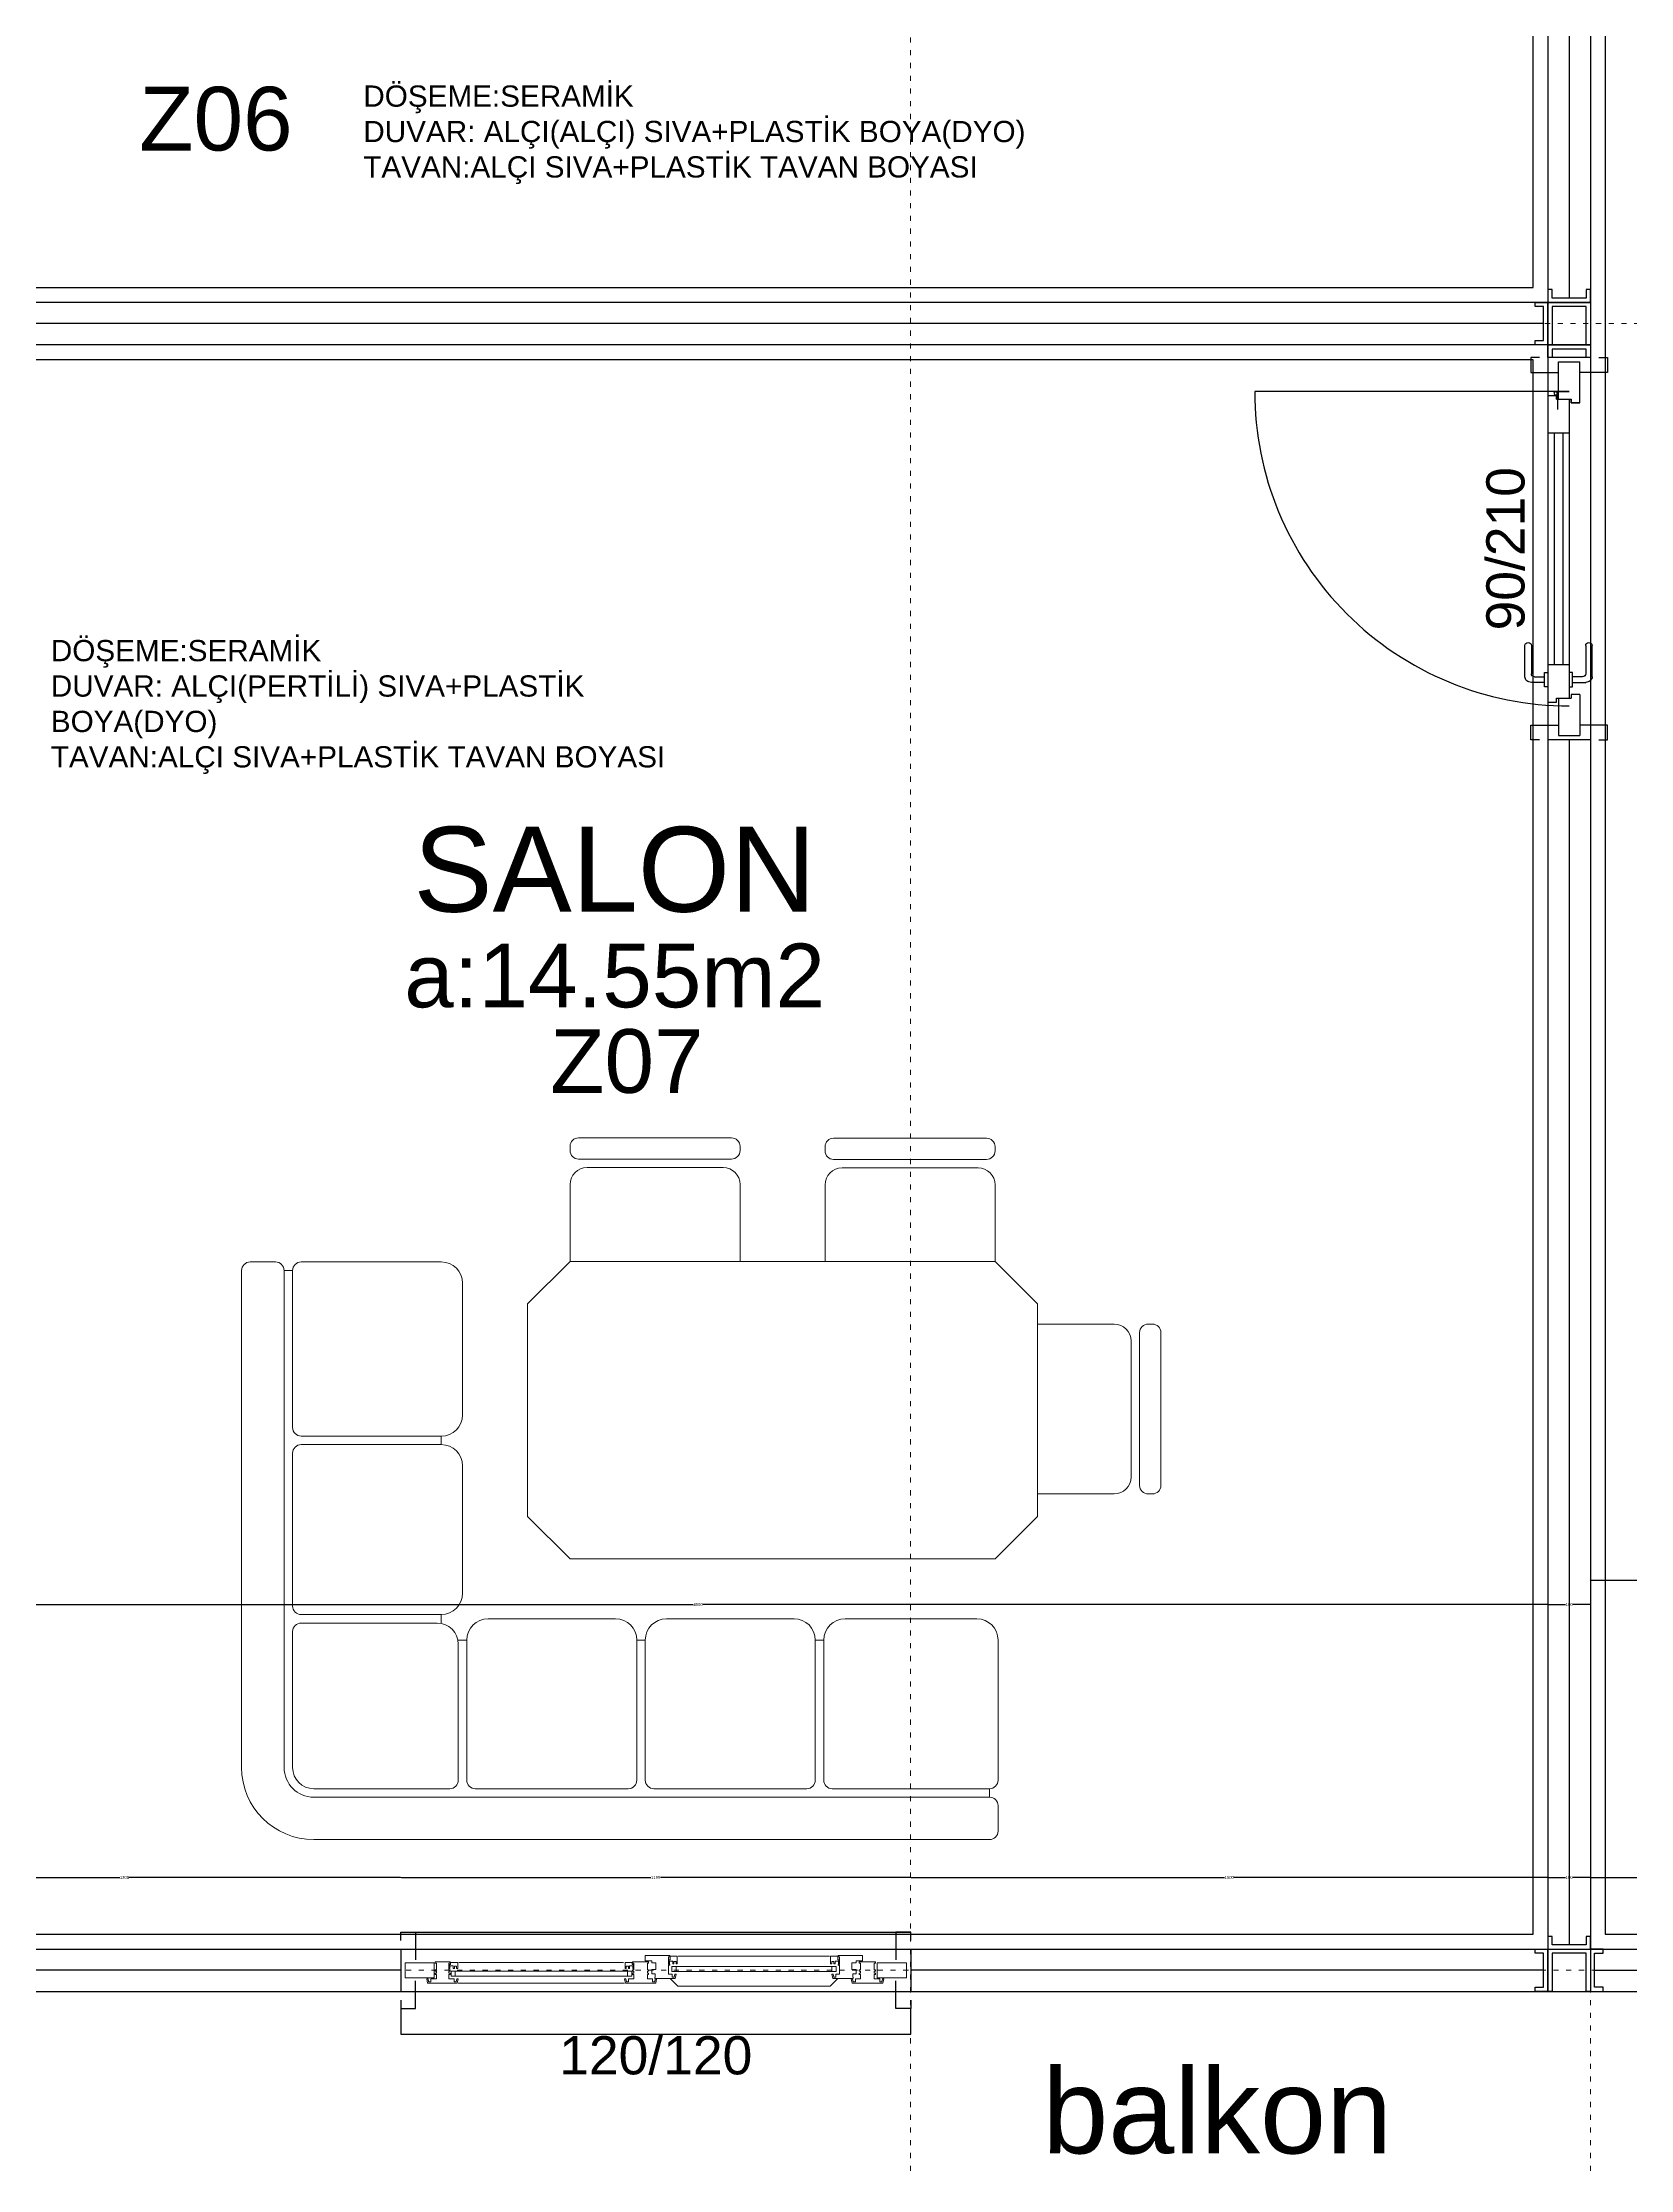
# Model space of a CAD drawing. Header units: centimetres. Extents: x -373760 to 14750, y -122502 to 29584.
# Drawn here: x -289813 to -286077, y -79512 to -74505 of the extents above; entities that cross this region are included whole.
import ezdxf
from ezdxf.enums import TextEntityAlignment as Align

# ---------------------------------------------------------------- set-up
doc = ezdxf.new("R2010")
doc.units = ezdxf.units.CM
doc.linetypes.add('ACAD_ISO03W100', pattern=[30, 12, -18])
for name, color, linetype, lineweight in [('AKSLAR-P', 211, 'Continuous', 9), ('duvar', 10, 'Continuous', 25), ('KAPI', 205, 'Continuous', 25), ('PENCERE', 5, 'Continuous', 13), ('TEFRIS -P', 173, 'Continuous', 9), ('ÖLÇÜ', 3, 'Continuous', 25), ('Ölçü iç KGK', 124, 'Continuous', 20)]:
    doc.layers.add(name, color=color, linetype=linetype, lineweight=lineweight)
for name, color, linetype in [('alan', 7, 'Continuous'), ('duvar-kesim', 7, 'Continuous'), ('kapi-yazi', 7, 'Continuous'), ('Kolon', 7, 'Continuous'), ('mahal', 7, 'Continuous'), ('Oda', 7, 'Continuous'), ('penc-yazi', 7, 'Continuous'), ('siva', 121, 'Continuous'), ('TASYUNU-P', 40, 'Continuous')]:
    doc.layers.add(name, color=color, linetype=linetype)
doc.styles.get("Standard").update_dxf_attribs({"font": 'arial.ttf'})
doc.linetypes.add('BATTING', pattern='A,0.00254,-2.54,[134,ltypeshp.shx,S=2.54,R=0,X=-2.54,Y=0],-5.08,[134,ltypeshp.shx,S=2.54,R=180,X=2.54,Y=0],-2.54', length=10.16254)
doc.dimstyles.new('Aydın İç Ölçü', dxfattribs={"dimtxt": 7, "dimasz": 3, "dimexe": 0.18, "dimexo": 0.0625, "dimgap": 1, "dimtad": 0, "dimdec": 0, "dimzin": 0, "dimdsep": 46, "dimtxsty": 'Standard', "dimblk": 'DOT', "dimcen": 1, "dimse1": 1, "dimse2": 1, "dimclrd": 256, "dimclrt": 6, "dimadec": 0, "dimazin": 0, "dimtfac": 1, "dimtdec": 0, "dimtix": 1, "dimtofl": 0, "dimtmove": 0, "dimatfit": 3, "dimldrblk": 'DOT', "dimfxl": 1, "dimtolj": 1, "dimtzin": 0, "dimarcsym": 0})
doc.dimstyles.new('aydın ölçü', dxfattribs={"dimtxt": 10, "dimasz": 2.5, "dimexe": 5, "dimexo": 5, "dimtad": 1, "dimdec": 0, "dimtxsty": 'Standard', "dimblk": 'ARCHTICK', "dimcen": 2.5, "dimse1": 1, "dimse2": 1, "dimadec": 0, "dimazin": 0, "dimtfac": 1, "dimtdec": 0, "dimtix": 1, "dimtmove": 0, "dimatfit": 3, "dimfxl": 5, "dimfxlon": 1, "dimarcsym": 0})

# ---------------------------------------------------------------- blocks, each defined once
blk = doc.blocks.new('fm-door1')
at = {"linetype": 'Continuous'}
for p, q in [((0, 2.5), (0, -2.5)), ((10, 2.5), (0, 2.5)), ((7.97, 3.18), (7.97, -0.03)), ((8.4, 2.76), (12.78, 2.76)), ((9, 5), (91, 5)), ((9, 5), (9, 3)), ((10, 3), (9, 3)), ((10, 3), (10, -0.5)), ((10, 3), (10, -0.5)), ((10, 0), (90, 0)), ((19, 5), (19, 0)), ((81, 5), (81, 0)), ((91, 3), (90, 3)), ((90, 3), (90, -0.5)), ((90, 2.5), (100, 2.5)), ((91, 5), (91, 3)), ((100, 2.5), (100, -2.5)), ((11, -2.5), (0, -2.5)), ((10, -0.5), (11, -0.5)), ((11, -0.5), (10, -0.5)), ((11, -0.5), (11, -2.5)), ((11, -2.5), (11, -0.5)), ((89, -2.5), (89, -0.5)), ((89, -0.5), (90, -0.5)), ((89, -2.5), (100, -2.5))]:
    blk.add_line(p, q, dxfattribs=at)
at = {"color": 8, "linetype": 'Continuous'}
for p, q in [((19, 3.5), (81, 3.5)), ((19, 1.5), (81, 1.5))]:
    blk.add_line(p, q, dxfattribs=at)
at = {"linetype": 'Continuous'}
for points in [[(85.76, 5.81), (85.76, 8.89, 0.414214), (84.24, 10.41), (75.86, 10.41, 1), (75.86, 8.89), (83.48, 8.89, -0.414214), (84.24, 8.13), (84.24, 5.81)], [(85.76, -0.81), (85.76, -3.89, -0.414214), (84.24, -5.41), (75.86, -5.41, -1), (75.86, -3.89), (83.48, -3.89, 0.414214), (84.24, -3.13), (84.24, -0.81)]]:
    blk.add_lwpolyline(points, format="xyb", dxfattribs=at)
for points in [[(86.9, 5), (86.9, 5.81), (83.1, 5.81), (83.1, 5)], [(86.9, 0), (86.9, -0.81), (83.1, -0.81), (83.1, 0)]]:
    blk.add_lwpolyline(points, dxfattribs=at)
blk.add_circle((8.4, 3.18), 0.426, dxfattribs=at)
blk = doc.blocks.new('fm-win2')
at = {"color": 8, "linetype": 'Continuous'}
for p, q in [((11, 1.37), (11, 0.17)), ((11, 1.37), (54.25, 1.37)), ((11, 0.17), (54.25, 0.17)), ((12, 1.37), (12, 0.17)), ((12.75, 3), (52.5, 3)), ((53.25, 1.37), (53.25, 0.17)), ((54.25, 1.37), (54.25, 0.17)), ((63.85, 0.28), (63.85, -0.92)), ((63.85, 0.28), (103.15, 0.28)), ((64.85, 0.28), (64.85, -0.92)), ((102.15, 0.28), (102.15, -0.92)), ((103.15, 0.28), (103.15, -0.92)), ((12.85, -1.85), (52.3, -1.85)), ((63.85, -0.92), (103.15, -0.92)), ((65.4, -3.35), (101.6, -3.35))]:
    blk.add_line(p, q, dxfattribs=at)
at = {"linetype": 'Continuous'}
for points in [[(7, -1.75), (0, -1.75), (0, 1.75), (7, 1.75)], [(7.5, -1.7), (7.5, -0.1), (7.2, -0.1), (7.2, 0.2), (7.5, 0.2), (7.5, 0.7), (7.2, 0.7), (7.2, 1), (7.5, 1), (7.5, 2), (6.16, 2), (6.16, 2.7), (5.65, 2.7), (5.51, 2), (5.2, 2), (5.4, 3), (12.5, 3), (12.7, 2), (12.39, 2), (12.25, 2.7), (11.74, 2.7), (11.74, 2), (10.5, 2), (10.5, 1), (10.8, 1), (10.8, 0.7), (10.5, 0.7), (10.5, 0.2), (10.8, 0.2), (10.8, -0.1), (10.5, -0.1), (10.5, -1.7), (10.8, -1.7), (10.8, -2), (7.2, -2), (7.2, -1.7)], [(58, 2), (59.24, 2), (59.24, 2.7), (59.75, 2.7), (59.89, 2), (60.2, 2), (60, 3), (52.75, 3), (52.55, 2), (52.86, 2), (53, 2.7), (53.51, 2.7), (53.51, 2), (54.75, 2), (54.75, 1), (54.45, 1), (54.45, 0.7), (54.75, 0.7), (54.75, 0.2), (54.45, 0.2), (54.45, -0.1), (54.75, -0.1), (54.75, -1.69), (54.45, -1.69), (54.45, -2), (58.3, -2), (58.3, -1.69), (58, -1.69), (58, -0.1), (58.3, -0.1), (58.3, 0.2), (58, 0.2), (58, 0.7), (58.3, 0.7), (58.3, 1), (58, 1)], [(63.05, -1.25), (63.05, 0.9), (63.89, 0.9), (63.89, 1.6), (64.4, 1.6), (64.54, 0.9), (64.85, 0.9), (64.65, 1.9), (59.75, 1.9), (59.75, 1.6), (59.85, 1.6), (59.85, 0.8), (59.05, 0.8), (59.05, -0.2), (60.05, -0.2), (60.05, -1.75), (59.05, -1.75), (59.05, -2.25), (57.5, -2.25), (57.5, -3.5), (63.35, -3.5), (63.35, -3.2), (63.05, -3.2), (63.05, -1.4), (63.35, -1.4), (63.35, -1.25)], [(103.95, -1.4), (103.65, -1.4), (103.65, -1.25), (103.95, -1.25), (103.95, 0.9), (103.11, 0.9), (103.11, 1.6), (102.6, 1.6), (102.46, 0.9), (102.15, 0.9), (102.35, 1.9), (107.25, 1.9), (107.25, 1.6), (107.15, 1.6), (107.15, 0.8), (107.95, 0.8), (107.95, -0.2), (106.95, -0.2), (106.95, -1.75), (107.95, -1.75), (107.95, -2.25), (109.5, -2.25), (109.5, -3.5), (103.65, -3.5), (103.65, -3.2), (103.95, -3.2)], [(109, 0.7), (108.7, 0.7), (108.7, 1), (109, 1), (109, 2), (107.76, 2), (107.76, 2.7), (107.25, 2.7), (107.11, 2), (106.8, 2), (107, 3), (114.35, 3), (114.55, 2), (114.24, 2), (114.1, 2.7), (113.59, 2.7), (113.59, 2), (112.25, 2), (112.25, 1), (112.55, 1), (112.55, 0.7), (112.25, 0.7), (112.25, 0.2), (112.55, 0.2), (112.55, -0.1), (112.25, -0.1), (112.25, -1.69), (112.55, -1.69), (112.55, -2), (108.7, -2), (108.7, -1.69), (109, -1.69), (109, -0.1), (108.7, -0.1), (108.7, 0.2), (109, 0.2)], [(113, -1.75), (120, -1.75), (120, 1.75), (113, 1.75)]]:
    blk.add_lwpolyline(points, close=True, dxfattribs=at)
at = {"color": 8, "linetype": 'Continuous'}
blk.add_lwpolyline([(63.45, 1.9), (65.25, 3.7), (101.75, 3.7), (103.55, 1.9)], dxfattribs=at)
for points in [[(10.9, -1.35), (10.9, -1.85), (12.6, -1.85), (12.6, -0.45), (12.3, -0.45), (12.3, -0.95), (11.8, -0.95), (11.8, -0.45), (11.5, -0.45), (11.5, -1.05), (10.7, -1.05), (10.7, -0.45), (10.6, -0.45), (10.6, -1.35)], [(54.35, -1.35), (54.35, -1.85), (52.65, -1.85), (52.65, -0.45), (52.95, -0.45), (52.95, -0.95), (53.45, -0.95), (53.45, -0.45), (53.75, -0.45), (53.75, -1.05), (54.55, -1.05), (54.55, -0.45), (54.65, -0.45), (54.65, -1.35)], [(63.15, -2.45), (63.45, -2.45), (63.45, -3.35), (65.15, -3.35), (65.15, -1.55), (64.85, -1.55), (64.85, -2.05), (64.35, -2.05), (64.35, -1.55), (64.05, -1.55), (64.05, -2.15), (63.25, -2.15), (63.25, -1.55), (63.15, -1.55)], [(103.85, -2.45), (103.55, -2.45), (103.55, -3.35), (101.85, -3.35), (101.85, -1.55), (102.15, -1.55), (102.15, -2.05), (102.65, -2.05), (102.65, -1.55), (102.95, -1.55), (102.95, -2.15), (103.75, -2.15), (103.75, -1.55), (103.85, -1.55)]]:
    blk.add_lwpolyline(points, close=True, dxfattribs=at)
blk = doc.blocks.new('_ArchTick')
at = {"color": 0, "linetype": 'ByBlock', "const_width": 0.15}
blk.add_lwpolyline([(-0.5, -0.5), (0.5, 0.5)], dxfattribs=at)
blk = doc.blocks.new('*D382')
at = {"layer": 'Defpoints', "color": 0, "ltscale": 0.5, "transparency": 16777216}
for p in [(-290370.8, -79093.5), (-288970.2, -79093.5), (-288970.2, -82734.8)]:
    blk.add_point(p, dxfattribs=at)
at = {"layer": 'Ölçü iç KGK', "color": 0, "lineweight": -2, "ltscale": 0.5, "transparency": 16777216}
blk.add_line((-290370.8, -82734.8), (-288970.2, -82734.8), dxfattribs=at)
at = {"layer": 'Ölçü iç KGK', "color": 0, "lineweight": -2, "ltscale": 0.5, "transparency": 16777216, "xscale": 2.5, "yscale": 2.5, "zscale": 2.5, "rotation": 180}
blk.add_blockref('_ArchTick', (-290370.8, -82734.8), dxfattribs=at)
at = {"layer": 'Ölçü iç KGK', "color": 0, "lineweight": -2, "ltscale": 0.5, "transparency": 16777216, "xscale": 2.5, "yscale": 2.5, "zscale": 2.5}
blk.add_blockref('_ArchTick', (-288970.2, -82734.8), dxfattribs=at)
at = {"layer": 'Ölçü iç KGK', "color": 0, "lineweight": -2, "ltscale": 0.5, "transparency": 16777216, "insert": (-289670.5, -82729.1), "char_height": 10, "attachment_point": 5}
blk.add_mtext('1401', dxfattribs=at)
blk = doc.blocks.new('*D383')
at = {"layer": 'Defpoints', "color": 0, "ltscale": 0.5, "transparency": 16777216}
for p in [(-288970.2, -79093.5), (-287770.2, -79093.5), (-287770.2, -82734.8)]:
    blk.add_point(p, dxfattribs=at)
at = {"layer": 'Ölçü iç KGK', "color": 0, "lineweight": -2, "ltscale": 0.5, "transparency": 16777216}
blk.add_line((-288970.2, -82734.8), (-287770.2, -82734.8), dxfattribs=at)
at = {"layer": 'Ölçü iç KGK', "color": 0, "lineweight": -2, "ltscale": 0.5, "transparency": 16777216, "xscale": 2.5, "yscale": 2.5, "zscale": 2.5, "rotation": 180}
blk.add_blockref('_ArchTick', (-288970.2, -82734.8), dxfattribs=at)
at = {"layer": 'Ölçü iç KGK', "color": 0, "lineweight": -2, "ltscale": 0.5, "transparency": 16777216, "xscale": 2.5, "yscale": 2.5, "zscale": 2.5}
blk.add_blockref('_ArchTick', (-287770.2, -82734.8), dxfattribs=at)
at = {"layer": 'Ölçü iç KGK', "color": 0, "lineweight": -2, "ltscale": 0.5, "transparency": 16777216, "insert": (-288370.2, -82729.1), "char_height": 10, "attachment_point": 5}
blk.add_mtext('1200', dxfattribs=at)
blk = doc.blocks.new('*D384')
at = {"layer": 'Defpoints', "color": 0, "ltscale": 0.5, "transparency": 16777216}
for p in [(-287770.2, -79093.5), (-285474.7, -79093.5), (-285474.7, -82734.8)]:
    blk.add_point(p, dxfattribs=at)
at = {"layer": 'Ölçü iç KGK', "color": 0, "lineweight": -2, "ltscale": 0.5, "transparency": 16777216}
blk.add_line((-287770.2, -82734.8), (-285474.7, -82734.8), dxfattribs=at)
at = {"layer": 'Ölçü iç KGK', "color": 0, "lineweight": -2, "ltscale": 0.5, "transparency": 16777216, "xscale": 2.5, "yscale": 2.5, "zscale": 2.5, "rotation": 180}
blk.add_blockref('_ArchTick', (-287770.2, -82734.8), dxfattribs=at)
at = {"layer": 'Ölçü iç KGK', "color": 0, "lineweight": -2, "ltscale": 0.5, "transparency": 16777216, "xscale": 2.5, "yscale": 2.5, "zscale": 2.5}
blk.add_blockref('_ArchTick', (-285474.7, -82734.8), dxfattribs=at)
at = {"layer": 'Ölçü iç KGK', "color": 0, "lineweight": -2, "ltscale": 0.5, "transparency": 16777216, "insert": (-286622.5, -82729.1), "char_height": 10, "attachment_point": 5}
blk.add_mtext('2295', dxfattribs=at)
blk = doc.blocks.new('_Dot')
at = {"color": 0, "linetype": 'ByBlock', "lineweight": -2}
blk.add_line((-0.5, 0), (-1, 0), dxfattribs=at)
at = {"color": 0, "linetype": 'ByBlock', "const_width": 0.5}
blk.add_lwpolyline([(-0.25, 0, 1), (0.25, 0, 1)], format="xyb", close=True, dxfattribs=at)
blk = doc.blocks.new('*D423')
at = {"layer": 'Defpoints', "color": 0, "ltscale": 0.5, "transparency": 16777216}
for p in [(-290270.8, -78186.7), (-286270.8, -78182.6), (-286270.8, -78182.6)]:
    blk.add_point(p, dxfattribs=at)
at = {"layer": 'Ölçü iç KGK', "lineweight": -2, "ltscale": 0.5, "transparency": 16777216}
for p, q in [((-290267.8, -78182.6), (-288282.4, -78182.6)), ((-286273.8, -78182.6), (-288259.3, -78182.6))]:
    blk.add_line(p, q, dxfattribs=at)
at = {"layer": 'Ölçü iç KGK', "lineweight": -2, "ltscale": 0.5, "transparency": 16777216, "xscale": 3, "yscale": 3, "zscale": 3, "rotation": 180}
blk.add_blockref('_Dot', (-290270.8, -78182.6), dxfattribs=at)
at = {"layer": 'Ölçü iç KGK', "lineweight": -2, "ltscale": 0.5, "transparency": 16777216, "xscale": 3, "yscale": 3, "zscale": 3}
blk.add_blockref('_Dot', (-286270.8, -78182.6), dxfattribs=at)
at = {"layer": 'Ölçü iç KGK', "color": 6, "lineweight": -2, "ltscale": 0.5, "transparency": 16777216, "insert": (-288270.8, -78182.6), "char_height": 7, "attachment_point": 5}
blk.add_mtext('\\A1;4000', dxfattribs=at)
blk = doc.blocks.new('*D424')
at = {"layer": 'Defpoints', "color": 0, "ltscale": 0.5, "transparency": 16777216}
for p in [(-286270.8, -78182.6), (-286170.8, -78182.6), (-286170.8, -78182.6)]:
    blk.add_point(p, dxfattribs=at)
at = {"layer": 'Ölçü iç KGK', "lineweight": -2, "ltscale": 0.5, "transparency": 16777216}
for p, q in [((-286267.8, -78182.6), (-286229.2, -78182.6)), ((-286173.8, -78182.6), (-286212.4, -78182.6))]:
    blk.add_line(p, q, dxfattribs=at)
at = {"layer": 'Ölçü iç KGK', "lineweight": -2, "ltscale": 0.5, "transparency": 16777216, "xscale": 3, "yscale": 3, "zscale": 3, "rotation": 180}
blk.add_blockref('_Dot', (-286270.8, -78182.6), dxfattribs=at)
at = {"layer": 'Ölçü iç KGK', "lineweight": -2, "ltscale": 0.5, "transparency": 16777216, "xscale": 3, "yscale": 3, "zscale": 3}
blk.add_blockref('_Dot', (-286170.8, -78182.6), dxfattribs=at)
at = {"layer": 'Ölçü iç KGK', "color": 6, "lineweight": -2, "ltscale": 0.5, "transparency": 16777216, "insert": (-286220.8, -78182.6), "char_height": 7, "attachment_point": 5}
blk.add_mtext('\\A1;100', dxfattribs=at)
blk = doc.blocks.new('*D425')
at = {"layer": 'Defpoints', "color": 0, "ltscale": 0.5, "transparency": 16777216}
for p in [(-282866.8, -78125.2), (-286170.8, -78182.6), (-282866.8, -78182.6)]:
    blk.add_point(p, dxfattribs=at)
at = {"layer": 'Ölçü iç KGK', "lineweight": -2, "ltscale": 0.5, "transparency": 16777216}
for p, q in [((-286167.8, -78125.2), (-284634.5, -78125.2)), ((-282869.8, -78125.2), (-284611.6, -78125.2))]:
    blk.add_line(p, q, dxfattribs=at)
at = {"layer": 'Ölçü iç KGK', "lineweight": -2, "ltscale": 0.5, "transparency": 16777216, "xscale": 3, "yscale": 3, "zscale": 3, "rotation": 180}
blk.add_blockref('_Dot', (-286170.8, -78125.2), dxfattribs=at)
at = {"layer": 'Ölçü iç KGK', "lineweight": -2, "ltscale": 0.5, "transparency": 16777216, "xscale": 3, "yscale": 3, "zscale": 3}
blk.add_blockref('_Dot', (-282866.8, -78125.2), dxfattribs=at)
at = {"layer": 'Ölçü iç KGK', "color": 6, "lineweight": -2, "ltscale": 0.5, "transparency": 16777216, "insert": (-284623, -78125.2), "char_height": 7, "attachment_point": 5}
blk.add_mtext('\\A1;3304', dxfattribs=at)
blk = doc.blocks.new('Group-1')
at = {"color": 33}
for p, q in [((77.3, 163.21), (77.3, 162.21)), ((79.3, 165.21), (115.3, 165.21)), ((117.3, 163.21), (117.3, 162.21)), ((137.3, 163.13), (137.3, 162.13)), ((175.3, 165.13), (139.3, 165.13)), ((177.3, 163.13), (177.3, 162.13)), ((79.3, 160.21), (115.3, 160.21)), ((175.3, 160.13), (139.3, 160.13)), ((2, 136), (8, 136)), ((77.3, 136.11), (67.3, 126.11)), ((177.3, 136.11), (77.3, 136.11)), ((177.3, 136.11), (187.3, 126.11)), ((0, 134), (0, 17)), ((10, 134), (10, 17)), ((67.3, 126.11), (67.3, 76.11)), ((187.3, 76.11), (187.3, 126.11)), ((214.32, 121.38), (213.32, 121.38)), ((211.32, 119.38), (211.32, 83.38)), ((216.32, 119.38), (216.32, 83.38)), ((214.32, 81.38), (213.32, 81.38)), ((67.3, 76.11), (77.3, 66.11)), ((187.3, 76.11), (177.3, 66.11)), ((77.3, 66.11), (177.3, 66.11)), ((17, 10), (176, 10)), ((178, 8), (178, 2)), ((17, 0), (176, 0))]:
    blk.add_line(p, q, dxfattribs=at)
for p, q in [((81.3, 158.21), (113.3, 158.21)), ((173.3, 158.13), (141.3, 158.13)), ((77.3, 154.21), (77.3, 136.11)), ((117.3, 154.21), (117.3, 136.11)), ((137.3, 154.13), (137.3, 136.11)), ((177.3, 154.13), (177.3, 136.11)), ((14, 136), (47, 136)), ((12, 134), (10, 134)), ((12, 134), (12, 97)), ((52, 131), (52, 100)), ((205.32, 121.38), (187.3, 121.38)), ((209.32, 117.38), (209.32, 85.38)), ((12, 91), (12, 55)), ((14, 95), (47, 95)), ((14, 93), (47, 93)), ((47, 95), (47, 93)), ((52, 88), (52, 58)), ((205.32, 81.38), (187.3, 81.38)), ((14, 53), (47, 53)), ((14, 51), (46, 51)), ((47, 53), (47, 50.9)), ((58, 52), (88, 52)), ((100, 52), (130, 52)), ((142, 52), (173, 52)), ((12, 49), (12, 17)), ((53, 47), (50.9, 47)), ((51, 46), (51, 14)), ((53, 47), (53, 14)), ((93, 47), (93, 14)), ((93, 47), (95, 47)), ((95, 47), (95, 14)), ((135, 47), (135, 14)), ((135, 47), (137, 47)), ((137, 47), (137, 14)), ((178, 47), (178, 14)), ((17, 12), (49, 12)), ((55, 12), (91, 12)), ((97, 12), (133, 12)), ((139, 12), (176, 12)), ((176, 12), (176, 10))]:
    blk.add_line(p, q)
for centre, radius, start, end in [((79.3, 163.21), 2, 90, 180), ((79.3, 162.21), 2, 180, 270), ((115.3, 163.21), 2, 0, 90), ((115.3, 162.21), 2, 270, 0), ((139.3, 163.13), 2, 90, 180), ((139.3, 162.13), 2, 180, 270), ((175.3, 163.13), 2, 0, 90), ((175.3, 162.13), 2, 270, 0), ((2, 134), 2, 90, 180), ((8, 134), 2, 0, 90), ((213.32, 119.38), 2, 90, 180), ((214.32, 119.38), 2, 0, 90), ((213.32, 83.38), 2, 180, 270), ((214.32, 83.38), 2, 270, 0), ((17, 17), 17, 180, 270), ((17, 17), 7, 180, 270), ((176, 8), 2, 360, 90), ((176, 2), 2, 270, 360)]:
    blk.add_arc(centre, radius, start, end, dxfattribs=at)
for centre, radius, start, end in [((81.3, 154.21), 4, 90, 180), ((113.3, 154.21), 4, 0, 90), ((141.3, 154.13), 4, 90, 180), ((173.3, 154.13), 4, 0, 90), ((14, 134), 2, 90, 180), ((47, 131), 5, 0, 90), ((205.32, 117.38), 4, 0, 90), ((14, 97), 2, 180, 270), ((47, 100), 5, 270, 0), ((14, 91), 2, 90, 180), ((47, 88), 5, 0, 90), ((205.32, 85.38), 4, 270, 0), ((47, 58), 5, 270, 0), ((14, 55), 2, 180, 270), ((14, 49), 2, 90, 180), ((46, 46), 5, 0, 90), ((58, 47), 5, 90, 180), ((88, 47), 5, 360, 90), ((100, 47), 5, 90, 180), ((130, 47), 5, 360, 90), ((142, 47), 5, 90, 180), ((173, 47), 5, 0, 90), ((17, 17), 5, 180, 270), ((49, 14), 2, 270, 0), ((55, 14), 2, 180, 270), ((91, 14), 2, 270, 0), ((97, 14), 2, 180, 270), ((133, 14), 2, 270, 0), ((139, 14), 2, 180, 270), ((176, 14), 2, 270, 0)]:
    blk.add_arc(centre, radius, start, end)
blk = doc.blocks.new('*D444')
at = {"layer": 'Defpoints', "color": 0, "ltscale": 0.45, "transparency": 16777216}
for p in [(-282766.8, -79268.6), (-290370.8, -80615.3), (-282766.8, -83021.1)]:
    blk.add_point(p, dxfattribs=at)
at = {"layer": 'Ölçü iç KGK', "color": 0, "lineweight": -2, "ltscale": 0.45, "transparency": 16777216}
blk.add_line((-290370.8, -83021.1), (-282766.8, -83021.1), dxfattribs=at)
at = {"layer": 'Ölçü iç KGK', "color": 0, "lineweight": -2, "ltscale": 0.45, "transparency": 16777216, "xscale": 2.5, "yscale": 2.5, "zscale": 2.5, "rotation": 180}
blk.add_blockref('_ArchTick', (-290370.8, -83021.1), dxfattribs=at)
at = {"layer": 'Ölçü iç KGK', "color": 0, "lineweight": -2, "ltscale": 0.45, "transparency": 16777216, "xscale": 2.5, "yscale": 2.5, "zscale": 2.5}
blk.add_blockref('_ArchTick', (-282766.8, -83021.1), dxfattribs=at)
at = {"layer": 'Ölçü iç KGK', "color": 0, "lineweight": -2, "ltscale": 0.45, "transparency": 16777216, "insert": (-286568.8, -83015.3), "char_height": 10, "attachment_point": 5}
blk.add_mtext('7604', dxfattribs=at)
blk = doc.blocks.new('*D490')
at = {"layer": 'Defpoints', "color": 0, "ltscale": 0.45, "transparency": 16777216}
for p in [(-288970.2, -78824.8), (-290270.8, -78928.8), (-288970.2, -78993.5)]:
    blk.add_point(p, dxfattribs=at)
at = {"layer": 'Ölçü iç KGK', "lineweight": -2, "ltscale": 0.45, "transparency": 16777216}
for p, q in [((-290267.8, -78824.8), (-289631, -78824.8)), ((-288973.2, -78824.8), (-289610.1, -78824.8))]:
    blk.add_line(p, q, dxfattribs=at)
at = {"layer": 'Ölçü iç KGK', "lineweight": -2, "ltscale": 0.45, "transparency": 16777216, "xscale": 3, "yscale": 3, "zscale": 3, "rotation": 180}
blk.add_blockref('_Dot', (-290270.8, -78824.8), dxfattribs=at)
at = {"layer": 'Ölçü iç KGK', "lineweight": -2, "ltscale": 0.45, "transparency": 16777216, "xscale": 3, "yscale": 3, "zscale": 3}
blk.add_blockref('_Dot', (-288970.2, -78824.8), dxfattribs=at)
at = {"layer": 'Ölçü iç KGK', "color": 6, "lineweight": -2, "ltscale": 0.45, "transparency": 16777216, "insert": (-289620.5, -78824.8), "char_height": 7, "attachment_point": 5}
blk.add_mtext('\\A1;1301', dxfattribs=at)
blk = doc.blocks.new('*D491')
at = {"layer": 'Defpoints', "color": 0, "ltscale": 0.45, "transparency": 16777216}
for p in [(-287770.8, -78824.8), (-288970.2, -78993.5), (-287770.8, -78993.5)]:
    blk.add_point(p, dxfattribs=at)
at = {"layer": 'Ölçü iç KGK', "lineweight": -2, "ltscale": 0.45, "transparency": 16777216}
for p, q in [((-288967.2, -78824.8), (-288381.7, -78824.8)), ((-287773.8, -78824.8), (-288359.4, -78824.8))]:
    blk.add_line(p, q, dxfattribs=at)
at = {"layer": 'Ölçü iç KGK', "lineweight": -2, "ltscale": 0.45, "transparency": 16777216, "xscale": 3, "yscale": 3, "zscale": 3, "rotation": 180}
blk.add_blockref('_Dot', (-288970.2, -78824.8), dxfattribs=at)
at = {"layer": 'Ölçü iç KGK', "lineweight": -2, "ltscale": 0.45, "transparency": 16777216, "xscale": 3, "yscale": 3, "zscale": 3}
blk.add_blockref('_Dot', (-287770.8, -78824.8), dxfattribs=at)
at = {"layer": 'Ölçü iç KGK', "color": 6, "lineweight": -2, "ltscale": 0.45, "transparency": 16777216, "insert": (-288370.5, -78824.8), "char_height": 7, "attachment_point": 5}
blk.add_mtext('\\A1;1199', dxfattribs=at)
blk = doc.blocks.new('*D492')
at = {"layer": 'Defpoints', "color": 0, "ltscale": 0.45, "transparency": 16777216}
for p in [(-286270.8, -78824.8), (-287770.8, -78993.5), (-286270.8, -78993.5)]:
    blk.add_point(p, dxfattribs=at)
at = {"layer": 'Ölçü iç KGK', "lineweight": -2, "ltscale": 0.45, "transparency": 16777216}
for p, q in [((-287767.8, -78824.8), (-287031.9, -78824.8)), ((-286273.8, -78824.8), (-287009.7, -78824.8))]:
    blk.add_line(p, q, dxfattribs=at)
at = {"layer": 'Ölçü iç KGK', "lineweight": -2, "ltscale": 0.45, "transparency": 16777216, "xscale": 3, "yscale": 3, "zscale": 3, "rotation": 180}
blk.add_blockref('_Dot', (-287770.8, -78824.8), dxfattribs=at)
at = {"layer": 'Ölçü iç KGK', "lineweight": -2, "ltscale": 0.45, "transparency": 16777216, "xscale": 3, "yscale": 3, "zscale": 3}
blk.add_blockref('_Dot', (-286270.8, -78824.8), dxfattribs=at)
at = {"layer": 'Ölçü iç KGK', "color": 6, "lineweight": -2, "ltscale": 0.45, "transparency": 16777216, "insert": (-287020.8, -78824.8), "char_height": 7, "attachment_point": 5}
blk.add_mtext('\\A1;1500', dxfattribs=at)
blk = doc.blocks.new('*D493')
at = {"layer": 'Defpoints', "color": 0, "ltscale": 0.45, "transparency": 16777216}
for p in [(-286170.8, -78824.8), (-286270.8, -78993.5), (-286170.8, -78993.5)]:
    blk.add_point(p, dxfattribs=at)
at = {"layer": 'Ölçü iç KGK', "lineweight": -2, "ltscale": 0.45, "transparency": 16777216}
for p, q in [((-286267.8, -78824.8), (-286229.2, -78824.8)), ((-286173.8, -78824.8), (-286212.4, -78824.8))]:
    blk.add_line(p, q, dxfattribs=at)
at = {"layer": 'Ölçü iç KGK', "lineweight": -2, "ltscale": 0.45, "transparency": 16777216, "xscale": 3, "yscale": 3, "zscale": 3, "rotation": 180}
blk.add_blockref('_Dot', (-286270.8, -78824.8), dxfattribs=at)
at = {"layer": 'Ölçü iç KGK', "lineweight": -2, "ltscale": 0.45, "transparency": 16777216, "xscale": 3, "yscale": 3, "zscale": 3}
blk.add_blockref('_Dot', (-286170.8, -78824.8), dxfattribs=at)
at = {"layer": 'Ölçü iç KGK', "color": 6, "lineweight": -2, "ltscale": 0.45, "transparency": 16777216, "insert": (-286220.8, -78824.8), "char_height": 7, "attachment_point": 5}
blk.add_mtext('\\A1;100', dxfattribs=at)
blk = doc.blocks.new('*D494')
at = {"layer": 'Defpoints', "color": 0, "ltscale": 0.45, "transparency": 16777216}
for p in [(-285474.7, -78824.8), (-286170.8, -78993.5), (-285474.7, -78993.5)]:
    blk.add_point(p, dxfattribs=at)
at = {"layer": 'Ölçü iç KGK', "lineweight": -2, "ltscale": 0.45, "transparency": 16777216}
for p, q in [((-286167.8, -78824.8), (-285831.5, -78824.8)), ((-285477.7, -78824.8), (-285814, -78824.8))]:
    blk.add_line(p, q, dxfattribs=at)
at = {"layer": 'Ölçü iç KGK', "lineweight": -2, "ltscale": 0.45, "transparency": 16777216, "xscale": 3, "yscale": 3, "zscale": 3, "rotation": 180}
blk.add_blockref('_Dot', (-286170.8, -78824.8), dxfattribs=at)
at = {"layer": 'Ölçü iç KGK', "lineweight": -2, "ltscale": 0.45, "transparency": 16777216, "xscale": 3, "yscale": 3, "zscale": 3}
blk.add_blockref('_Dot', (-285474.7, -78824.8), dxfattribs=at)
at = {"layer": 'Ölçü iç KGK', "color": 6, "lineweight": -2, "ltscale": 0.45, "transparency": 16777216, "insert": (-285822.8, -78824.8), "char_height": 7, "attachment_point": 5}
blk.add_mtext('\\A1;696', dxfattribs=at)

msp = doc.modelspace()

# ---------------------------------------------------------------- linework, layer by layer
at = {"layer": 'AKSLAR-P', "linetype": 'ACAD_ISO03W100'}
for p, q in [((-287770.83, -66063.45), (-287770.83, -83872.12)), ((-286170.83, -66063.45), (-286170.83, -83872.12)), ((-293837.69, -75167.02), (-276960.19, -75167.02)), ((-293727.69, -79043.54), (-276850.19, -79043.54))]:
    msp.add_line(p, q, dxfattribs=at)
at = {"layer": 'duvar'}
for p, q in [((-286270.83, -73474.56), (-286270.83, -75117.02)), ((-286170.83, -73474.56), (-286170.83, -75247.02)), ((-286170.83, -75117.02), (-290370.84, -75117.02)), ((-286170.83, -75217.02), (-290370.84, -75217.02)), ((-286270.83, -75217.02), (-286270.83, -75247.02)), ((-286270.83, -76147.02), (-286270.83, -78993.54)), ((-286170.83, -76147.02), (-286170.83, -78993.54)), ((-290270.84, -78993.54), (-288970.22, -78993.54)), ((-287770.22, -78993.54), (-286270.83, -78993.54)), ((-286170.83, -78993.54), (-285474.74, -78993.54)), ((-290270.84, -79093.54), (-288970.22, -79093.54)), ((-287770.22, -79093.54), (-285474.74, -79093.54))]:
    msp.add_line(p, q, dxfattribs=at)
at = {"layer": 'duvar', "lineweight": -2, "ltscale": 0.5}
for p, q in [((-286170.83, -75247.02), (-286270.83, -75247.02)), ((-286170.83, -76147.02), (-286270.83, -76147.02)), ((-288970.22, -78993.54), (-288970.22, -79093.54)), ((-287770.22, -78993.54), (-287770.22, -79093.54))]:
    msp.add_line(p, q, dxfattribs=at)
at = {"layer": 'duvar-kesim', "lineweight": -2, "ltscale": 0.5}
for p, q in [((-286270.83, -75247.02), (-286270.83, -76147.02)), ((-286170.83, -75247.02), (-286170.83, -76147.02)), ((-288970.22, -78993.54), (-287770.22, -78993.54)), ((-288970.22, -79093.54), (-287770.22, -79093.54))]:
    msp.add_line(p, q, dxfattribs=at)
at = {"layer": 'KAPI', "lineweight": -2, "ltscale": 0.5}
for points in [[(-286290.83, -75247.02), (-286310.83, -75247.02), (-286310.83, -75282.02), (-286245.83, -75282.02)], [(-286150.83, -75247.02), (-286130.83, -75247.02), (-286130.83, -75282.02), (-286195.83, -75282.02)], [(-286290.83, -76147.02), (-286310.83, -76147.02), (-286310.83, -76112.02), (-286245.83, -76112.02)], [(-286150.83, -76147.02), (-286130.83, -76147.02), (-286130.83, -76112.02), (-286195.83, -76112.02)]]:
    msp.add_lwpolyline(points, dxfattribs=at)
msp.add_lwpolyline([(-286220.83, -75327.02), (-286960.83, -75327.02, 0.4142136), (-286220.83, -76067.02, 0.4142136)], format="xyb", dxfattribs=at)
at = {"layer": 'Kolon', "ltscale": 0.8}
for points in [[(-286260.83, -75087.02), (-286270.83, -75087.02), (-286270.83, -75117.02), (-286170.83, -75117.02), (-286170.83, -75087.02), (-286180.83, -75087.02), (-286180.83, -75107.02), (-286260.83, -75107.02), (-286260.83, -75087.02)], [(-286300.83, -75127.02), (-286300.83, -75117.02), (-286270.83, -75117.02), (-286270.83, -75217.02), (-286300.83, -75217.02), (-286300.83, -75207.02), (-286280.83, -75207.02), (-286280.83, -75127.02), (-286300.83, -75127.02)], [(-286260.83, -75217.02), (-286270.83, -75217.02), (-286270.83, -75117.02), (-286170.83, -75117.02), (-286170.83, -75217.02), (-286180.83, -75217.02), (-286180.83, -75127.02), (-286260.83, -75127.02), (-286260.83, -75217.02)], [(-286260.83, -75247.02), (-286270.83, -75247.02), (-286270.83, -75217.02), (-286170.83, -75217.02), (-286170.83, -75247.02), (-286180.83, -75247.02), (-286180.83, -75227.02), (-286260.83, -75227.02), (-286260.83, -75247.02)], [(-286300.83, -79003.54), (-286300.83, -78993.54), (-286270.83, -78993.54), (-286270.83, -79093.54), (-286300.83, -79093.54), (-286300.83, -79083.54), (-286280.83, -79083.54), (-286280.83, -79003.54), (-286300.83, -79003.54)], [(-286260.83, -78963.54), (-286270.83, -78963.54), (-286270.83, -78993.54), (-286170.83, -78993.54), (-286170.83, -78963.54), (-286180.83, -78963.54), (-286180.83, -78983.54), (-286260.83, -78983.54), (-286260.83, -78963.54)], [(-286260.83, -79093.54), (-286270.83, -79093.54), (-286270.83, -78993.54), (-286170.83, -78993.54), (-286170.83, -79093.54), (-286180.83, -79093.54), (-286180.83, -79003.54), (-286260.83, -79003.54), (-286260.83, -79093.54)], [(-286140.83, -79003.54), (-286140.83, -78993.54), (-286170.83, -78993.54), (-286170.83, -79093.54), (-286140.83, -79093.54), (-286140.83, -79083.54), (-286160.83, -79083.54), (-286160.83, -79003.54), (-286140.83, -79003.54)]]:
    msp.add_lwpolyline(points, dxfattribs=at)
at = {"layer": 'PENCERE', "lineweight": -2, "ltscale": 0.5}
for points in [[(-288970.22, -78973.54), (-288970.22, -78953.54), (-288935.22, -78953.54), (-288935.22, -79018.54)], [(-288970.22, -78953.54), (-287770.22, -78953.54)], [(-287770.22, -78973.54), (-287770.22, -78953.54), (-287805.22, -78953.54), (-287805.22, -79018.54)], [(-288970.22, -79113.54), (-288970.22, -79133.54), (-288935.22, -79133.54), (-288935.22, -79068.54)], [(-287770.22, -79113.54), (-287770.22, -79133.54), (-287805.22, -79133.54), (-287805.22, -79068.54)], [(-288970.22, -79133.54), (-288970.22, -79193.54), (-287770.22, -79193.54), (-287770.22, -79133.54)]]:
    msp.add_lwpolyline(points, dxfattribs=at)
at = {"layer": 'siva', "lineweight": -2, "ltscale": 0.45}
msp.add_lwpolyline([(-286070.82, -71383.04), (-286135.91, -71383.04), (-286135.91, -71382.64), (-286900.9, -71380.8), (-287274.74, -71380.23), (-287274.86, -71513.86), (-287275.55, -72408.52), (-286135.83, -72408.52), (-286135.83, -72544.56), (-286135.83, -72574.56), (-286135.83, -73474.56), (-286135.83, -75247.02), (-286135.83, -76147.02), (-286135.83, -78958.54), (-285474.74, -78958.54)], dxfattribs=at)
for points in [[(-286305.83, -72579.56), (-290235.84, -72578.55), (-290235.84, -73215.82), (-290235.84, -74415.82), (-290235.84, -75082.02), (-286305.83, -75082.02), (-286305.83, -73474.56)], [(-286305.83, -76147.02), (-286305.83, -75252.02), (-290235.84, -75252.02), (-290235.84, -76418.46), (-290235.84, -77618.46), (-290235.84, -78958.54), (-288970.22, -78958.54), (-287770.22, -78958.54), (-286305.83, -78958.54)]]:
    msp.add_lwpolyline(points, close=True, dxfattribs=at)
at = {"layer": 'TASYUNU-P', "linetype": 'BATTING', "lineweight": -2, "ltscale": 0.45}
for p, q in [((-286220.83, -73474.56), (-286220.83, -75107.02)), ((-286280.83, -75167.02), (-290260.84, -75167.02)), ((-286220.83, -76147.02), (-286220.83, -78983.54)), ((-288970.22, -79043.54), (-290260.84, -79043.54)), ((-286280.83, -79043.54), (-287770.83, -79043.54)), ((-286160.83, -79043.54), (-285474.74, -79043.54))]:
    msp.add_line(p, q, dxfattribs=at)

# ---------------------------------------------------------------- block references
at = {"layer": 'KAPI', "lineweight": -2, "ltscale": 0.5, "xscale": 8.8, "yscale": -10, "zscale": 8.8, "rotation": 270}
msp.add_blockref('fm-door1', (-286220.83, -75257.02), dxfattribs=at)
at = {"layer": 'PENCERE', "lineweight": -2, "ltscale": 0.5, "xscale": 9.833333333333329, "yscale": -10, "zscale": 9.833333333333329}
msp.add_blockref('fm-win2', (-288960.22, -79043.54), dxfattribs=at)
at = {"layer": 'TEFRIS -P', "xscale": 10, "yscale": 10, "zscale": 10}
msp.add_blockref('Group-1', (-289344.83, -78735.93), dxfattribs=at)

# ---------------------------------------------------------------- texts
at = {"layer": 'alan', "lineweight": -2, "ltscale": 0.5}
msp.add_text('a:14.55m2', height=150, dxfattribs=at).set_placement((-288467.01, -76776.56), align=Align.CENTER)
at = {"layer": 'kapi-yazi', "lineweight": -2, "ltscale": 0.5}
msp.add_text('90/210', height=90, rotation=90, dxfattribs=at).set_placement((-286370.83, -75697.02), align=Align.MIDDLE_CENTER)
at = {"layer": 'mahal', "lineweight": -2, "ltscale": 0.5}
msp.add_text('SALON', height=200, dxfattribs=at).set_placement((-288467.01, -76551.56), align=Align.CENTER)
at = {"layer": 'mahal', "linetype": 'BATTING', "lineweight": -2, "ltscale": 0.45}
msp.add_text('balkon', height=200, dxfattribs=at).set_placement((-287049.01, -79474.53), align=Align.CENTER)
at = {"layer": 'Oda'}
for s, p in [('Z06', (-289405.35, -74759.53)), ('Z07', (-288438.26, -76977.97))]:
    msp.add_text(s, height=150, dxfattribs=at).set_placement(p, align=Align.CENTER)
at = {"layer": 'penc-yazi', "lineweight": -2, "ltscale": 0.5}
msp.add_text('120/120', height=90, dxfattribs=at).set_placement((-288370.22, -79243.54), align=Align.MIDDLE_CENTER)
at = {"layer": 'ÖLÇÜ', "char_height": 50, "attachment_point": 1}
for s, insert in [('DÖŞEME:SERAMİK\\PDUVAR: ALÇI(ALÇI) SIVA+PLASTİK BOYA(DYO)\\PTAVAN:ALÇI SIVA+PLASTİK TAVAN BOYASI', (-289058.45, -74606.41)), ('DÖŞEME:SERAMİK \\PDUVAR: ALÇI(PERTİLİ) SIVA+PLASTİK BOYA(DYO)\\PTAVAN:ALÇI SIVA+PLASTİK TAVAN BOYASI', (-289793.77, -75911.77))]:
    msp.add_mtext_dynamic_manual_height_columns(s, width=1522.1937, gutter_width=125, heights=[0], dxfattribs=dict(at, insert=insert))

# ---------------------------------------------------------------- dimensions: what is measured, and where the dimension line sits
at = {"layer": 'Ölçü iç KGK', "lineweight": -2, "ltscale": 0.5}
dim = msp.add_linear_dim(base=(-282866.83, -78125.22), p1=(-286170.83, -78182.56), p2=(-282866.83, -78182.56), dimstyle='Aydın İç Ölçü', dxfattribs=at)
dim.commit()
dim.dimension.update_dxf_attribs({"geometry": '*D425', "text_midpoint": (-284623.03, -78125.22), "dimtype": 160})
for base, p1, p2, dimstyle, picture, middle in [((-286270.83, -78182.56), (-290270.84, -78186.74), (-286270.83, -78182.56), 'Aydın İç Ölçü', '*D423', (-288270.84, -78182.56)), ((-286170.83, -78182.56), (-286270.83, -78182.56), (-286170.83, -78182.56), 'Aydın İç Ölçü', '*D424', (-286220.83, -78182.56)), ((-288970.22, -82734.79), (-290370.84, -79093.54), (-288970.22, -79093.54), 'aydın ölçü', '*D382', (-289670.53, -82729.06))]:
    dim = msp.add_linear_dim(base=base, p1=p1, p2=p2, dimstyle=dimstyle, dxfattribs=at)
    dim.commit()
    dim.dimension.update_dxf_attribs({"geometry": picture, "text_midpoint": middle})
at = {"layer": 'Ölçü iç KGK', "lineweight": -2, "ltscale": 0.45}
for base, p1, p2, picture, middle in [((-288970.22, -78824.78), (-290270.84, -78928.79), (-288970.22, -78993.54), '*D490', (-289620.53, -78824.78)), ((-287770.83, -78824.78), (-288970.22, -78993.54), (-287770.83, -78993.54), '*D491', (-288370.53, -78824.78)), ((-286270.83, -78824.78), (-287770.83, -78993.54), (-286270.83, -78993.54), '*D492', (-287020.83, -78824.78)), ((-286170.83, -78824.78), (-286270.83, -78993.54), (-286170.83, -78993.54), '*D493', (-286220.83, -78824.78)), ((-285474.74, -78824.78), (-286170.83, -78993.54), (-285474.74, -78993.54), '*D494', (-285822.78, -78824.78))]:
    dim = msp.add_linear_dim(base=base, p1=p1, p2=p2, dimstyle='Aydın İç Ölçü', override={"dimtmove": 1}, dxfattribs=at)
    dim.commit()
    dim.dimension.update_dxf_attribs({"geometry": picture, "text_midpoint": middle})
at = {"layer": 'Ölçü iç KGK', "lineweight": -2, "ltscale": 0.5}
for base, p1, p2, picture, middle in [((-287770.22, -82734.79), (-288970.22, -79093.54), (-287770.22, -79093.54), '*D383', (-288370.22, -82729.06)), ((-285474.74, -82734.79), (-287770.22, -79093.54), (-285474.74, -79093.54), '*D384', (-286622.48, -82729.06))]:
    dim = msp.add_linear_dim(base=base, p1=p1, p2=p2, dimstyle='aydın ölçü', override={"dimtmove": 1}, dxfattribs=at)
    dim.commit()
    dim.dimension.update_dxf_attribs({"geometry": picture, "text_midpoint": middle})
at = {"layer": 'Ölçü iç KGK', "lineweight": -2, "ltscale": 0.45}
dim = msp.add_linear_dim(base=(-282766.83, -83021.06), p1=(-290370.84, -80615.34), p2=(-282766.83, -79268.61), dimstyle='aydın ölçü', dxfattribs=at)
dim.commit()
dim.dimension.update_dxf_attribs({"geometry": '*D444', "text_midpoint": (-286568.84, -83015.33)})

doc.saveas('drawing.dxf')
